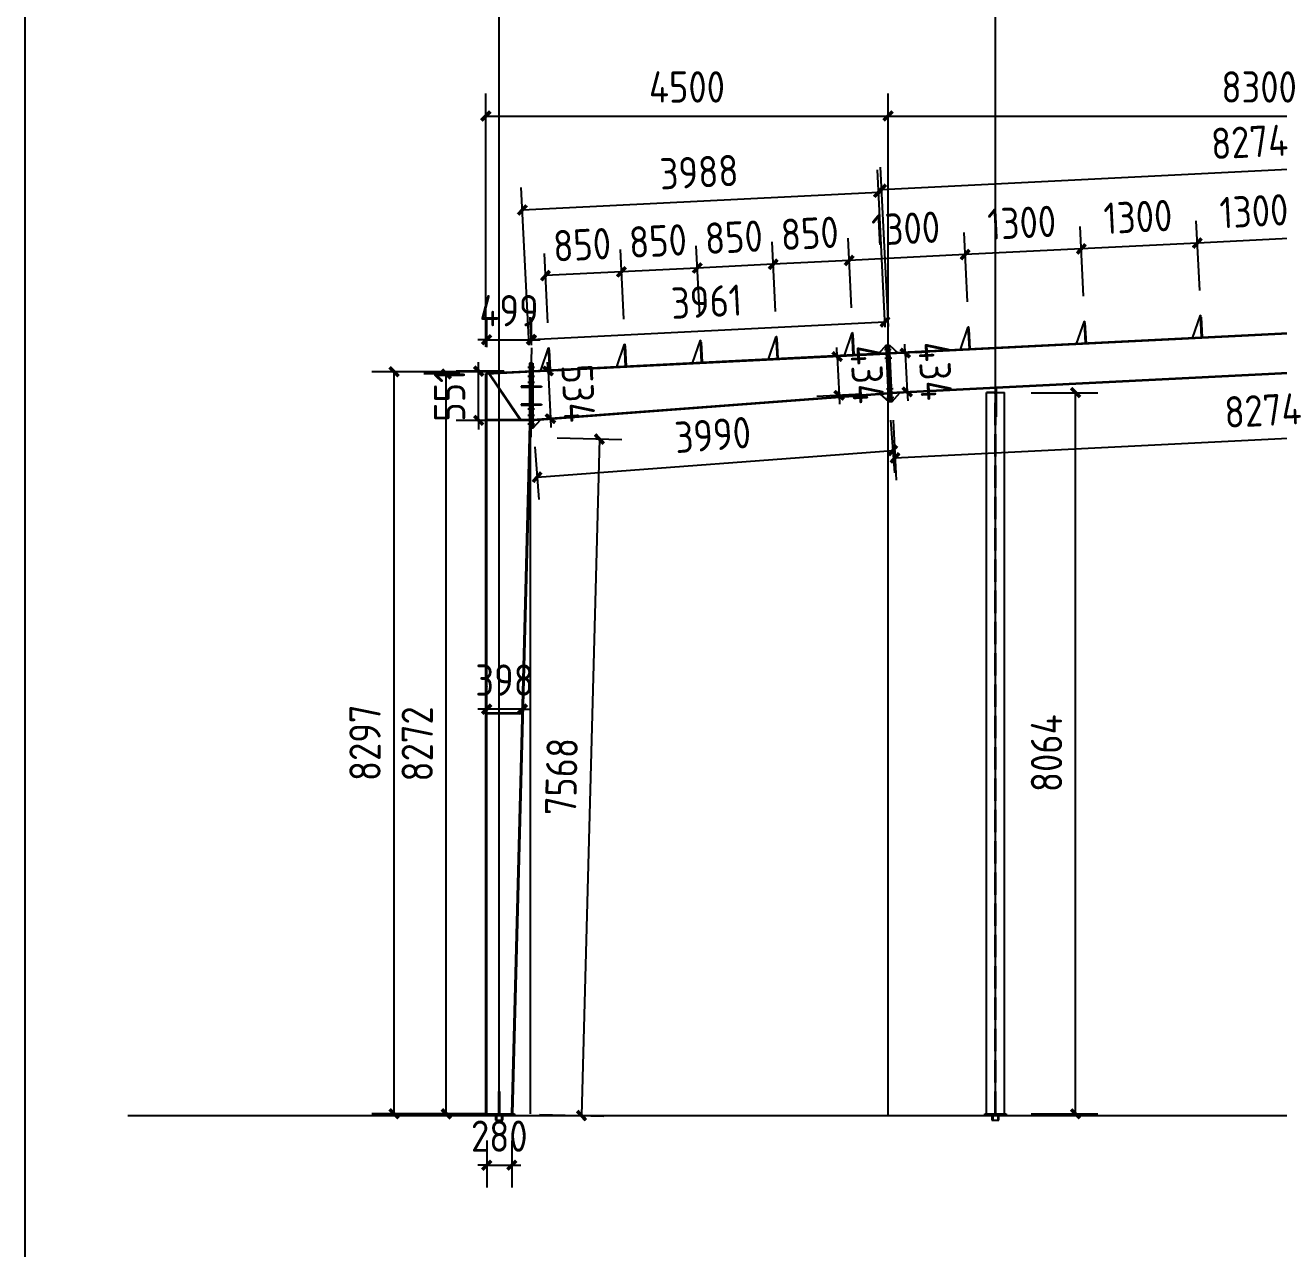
# Model space of a CAD drawing. Extents: x 102162 to 621267, y -39398 to 328893.
# Drawn here: x 176412 to 190437, y 232588 to 246274 of the extents above; entities that cross this region are included whole.
import ezdxf

# ---------------------------------------------------------------- set-up
doc = ezdxf.new("R2010")
doc.units = 0
doc.header["$LTSCALE"] = 1000
doc.header["$MEASUREMENT"] = 0
doc.linetypes.add('DASH', pattern=[0.35, 0.25, -0.1])
doc.layers.add('AXIS', color=3, linetype='Continuous')
doc.layers.add('DOTE', color=1, linetype='Continuous')
doc.styles.get("Standard").update_dxf_attribs({"font": 'gbenor.shx', "bigfont": 'gbcbig.shx'})
doc.dimstyles.get("Standard").update_dxf_attribs({"dimscale": 100, "dimtxt": 3.5, "dimasz": 1, "dimexe": 2.5, "dimexo": 3, "dimgap": 1.5, "dimtad": 1, "dimdec": 0, "dimzin": 0, "dimdsep": 46, "dimtxsty": 'Standard', "dimblk": 'ARCHTICK', "dimcen": 0.09, "dimadec": 0, "dimazin": 0, "dimtfac": 1, "dimtdec": 0, "dimtix": 1, "dimtmove": 2, "dimatfit": 3, "dimfxl": 1, "dimtolj": 1, "dimtzin": 0, "dimarcsym": 0})

# ---------------------------------------------------------------- blocks, each defined once
blk = doc.blocks.new('_ArchTick')
at = {"color": 0, "linetype": 'ByBlock', "const_width": 0.4}
blk.add_lwpolyline([(-0.5, -0.5), (0.5, 0.5)], dxfattribs=at)
blk = doc.blocks.new('*D140')
at = {"layer": 'AXIS', "color": 0, "lineweight": -2}
for p, q in [((181565, 242676), (181565, 245507)), ((186065, 243169), (186065, 245507)), ((181565, 245257), (186065, 245257))]:
    blk.add_line(p, q, dxfattribs=at)
at = {"layer": 'Defpoints', "color": 0}
for p in [(186065, 245257), (186065, 242869), (181565, 242376)]:
    blk.add_point(p, dxfattribs=at)
at = {"layer": 'AXIS', "color": 0, "lineweight": -2, "xscale": 100, "yscale": 100, "zscale": 100, "rotation": 180}
blk.add_blockref('_ArchTick', (181565, 245257), dxfattribs=at)
at = {"layer": 'AXIS', "color": 0, "lineweight": -2, "xscale": 100, "yscale": 100, "zscale": 100}
blk.add_blockref('_ArchTick', (186065, 245257), dxfattribs=at)
at = {"layer": 'AXIS', "color": 0, "insert": (183815, 245582), "char_height": 350, "attachment_point": 5}
blk.add_mtext('\\A1;4500', dxfattribs=at)
blk = doc.blocks.new('*D141')
at = {"layer": 'AXIS', "color": 0, "lineweight": -2}
for p, q in [((186065, 243169), (186065, 245507)), ((194365, 242097), (194365, 245507)), ((186065, 245257), (194365, 245257))]:
    blk.add_line(p, q, dxfattribs=at)
at = {"layer": 'Defpoints', "color": 0}
for p in [(194365, 245257), (186065, 242869), (194365, 241797)]:
    blk.add_point(p, dxfattribs=at)
at = {"layer": 'AXIS', "color": 0, "lineweight": -2, "xscale": 100, "yscale": 100, "zscale": 100, "rotation": 180}
blk.add_blockref('_ArchTick', (186065, 245257), dxfattribs=at)
at = {"layer": 'AXIS', "color": 0, "lineweight": -2, "xscale": 100, "yscale": 100, "zscale": 100}
blk.add_blockref('_ArchTick', (194365, 245257), dxfattribs=at)
at = {"layer": 'AXIS', "color": 0, "insert": (190215, 245582), "char_height": 350, "attachment_point": 5}
blk.add_mtext('\\A1;8300', dxfattribs=at)
blk = doc.blocks.new('*D150')
at = {"layer": 'AXIS', "color": 0, "lineweight": -2}
for p, q in [((189551, 243307), (189512, 244086)), ((190849, 243372), (190810, 244151)), ((190823, 243901), (189524, 243836))]:
    blk.add_line(p, q, dxfattribs=at)
at = {"layer": 'Defpoints', "color": 0}
for p in [(189524, 243836), (190864, 243073), (189566, 243008)]:
    blk.add_point(p, dxfattribs=at)
at = {"layer": 'AXIS', "color": 0, "lineweight": -2, "xscale": 100, "yscale": 100, "zscale": 100}
for p, rotation in [((189524, 243836), 182.8624052245865), ((190823, 243901), 2.862405224586491)]:
    blk.add_blockref('_ArchTick', p, dxfattribs=dict(at, rotation=rotation))
at = {"layer": 'AXIS', "color": 0, "insert": (190157, 244193), "char_height": 350, "attachment_point": 5, "rotation": 2.8624}
blk.add_mtext('\\A1;1300', dxfattribs=at)
blk = doc.blocks.new('*D151')
at = {"layer": 'AXIS', "color": 0, "lineweight": -2}
for p, q in [((189551, 243307), (189512, 244086)), ((188252, 243242), (188213, 244021)), ((189524, 243836), (188226, 243771))]:
    blk.add_line(p, q, dxfattribs=at)
at = {"layer": 'Defpoints', "color": 0}
for p in [(188226, 243771), (188267, 242943), (189566, 243008)]:
    blk.add_point(p, dxfattribs=at)
at = {"layer": 'AXIS', "color": 0, "lineweight": -2, "xscale": 100, "yscale": 100, "zscale": 100}
for p, rotation in [((189524, 243836), 2.862405224586491), ((188226, 243771), 182.8624052245865)]:
    blk.add_blockref('_ArchTick', p, dxfattribs=dict(at, rotation=rotation))
at = {"layer": 'AXIS', "color": 0, "insert": (188859, 244129), "char_height": 350, "attachment_point": 5, "rotation": 2.8624}
blk.add_mtext('\\A1;1300', dxfattribs=at)
blk = doc.blocks.new('*D152')
at = {"layer": 'AXIS', "color": 0, "lineweight": -2}
for p, q in [((186954, 243178), (186915, 243956)), ((188252, 243242), (188213, 244021)), ((188226, 243771), (186927, 243707))]:
    blk.add_line(p, q, dxfattribs=at)
at = {"layer": 'Defpoints', "color": 0}
for p in [(186927, 243707), (188267, 242943), (186969, 242878)]:
    blk.add_point(p, dxfattribs=at)
at = {"layer": 'AXIS', "color": 0, "lineweight": -2, "xscale": 100, "yscale": 100, "zscale": 100}
for p, rotation in [((186927, 243707), 182.8624052245865), ((188226, 243771), 2.862405224586491)]:
    blk.add_blockref('_ArchTick', p, dxfattribs=dict(at, rotation=rotation))
at = {"layer": 'AXIS', "color": 0, "insert": (187560, 244064), "char_height": 350, "attachment_point": 5, "rotation": 2.8624}
blk.add_mtext('\\A1;1300', dxfattribs=at)
blk = doc.blocks.new('*D153')
at = {"layer": 'AXIS', "color": 0, "lineweight": -2}
for p, q in [((186954, 243178), (186915, 243956)), ((185655, 243113), (185617, 243891)), ((186927, 243707), (185629, 243642))]:
    blk.add_line(p, q, dxfattribs=at)
at = {"layer": 'Defpoints', "color": 0}
for p in [(185629, 243642), (185670, 242813), (186969, 242878)]:
    blk.add_point(p, dxfattribs=at)
at = {"layer": 'AXIS', "color": 0, "lineweight": -2, "xscale": 100, "yscale": 100, "zscale": 100}
for p, rotation in [((186927, 243707), 2.862405224586491), ((185629, 243642), 182.8624052245865)]:
    blk.add_blockref('_ArchTick', p, dxfattribs=dict(at, rotation=rotation))
at = {"layer": 'AXIS', "color": 0, "insert": (186262, 243999), "char_height": 350, "attachment_point": 5, "rotation": 2.8624}
blk.add_mtext('\\A1;1300', dxfattribs=at)
blk = doc.blocks.new('*D154')
at = {"layer": 'AXIS', "color": 0, "lineweight": -2}
for p, q in [((184807, 243070), (184768, 243849)), ((185655, 243113), (185617, 243891)), ((185629, 243642), (184780, 243599))]:
    blk.add_line(p, q, dxfattribs=at)
at = {"layer": 'Defpoints', "color": 0}
for p in [(184780, 243599), (184822, 242771), (185670, 242813)]:
    blk.add_point(p, dxfattribs=at)
at = {"layer": 'AXIS', "color": 0, "lineweight": -2, "xscale": 100, "yscale": 100, "zscale": 100}
for p, rotation in [((184780, 243599), 182.8624052261108), ((185629, 243642), 2.862405226110791)]:
    blk.add_blockref('_ArchTick', p, dxfattribs=dict(at, rotation=rotation))
at = {"layer": 'AXIS', "color": 0, "insert": (185188, 243945), "char_height": 350, "attachment_point": 5, "rotation": 2.8624}
blk.add_mtext('\\A1;850', dxfattribs=at)
blk = doc.blocks.new('*D233')
at = {"layer": 'AXIS', "color": 0, "lineweight": -2}
for p, q in [((183958, 243028), (183919, 243806)), ((184807, 243070), (184768, 243849)), ((184780, 243599), (183931, 243557))]:
    blk.add_line(p, q, dxfattribs=at)
at = {"layer": 'Defpoints', "color": 0}
for p in [(183931, 243557), (184822, 242771), (183973, 242728)]:
    blk.add_point(p, dxfattribs=at)
at = {"layer": 'AXIS', "color": 0, "lineweight": -2, "xscale": 100, "yscale": 100, "zscale": 100}
for p, rotation in [((183931, 243557), 182.8624052245865), ((184780, 243599), 2.862405224586491)]:
    blk.add_blockref('_ArchTick', p, dxfattribs=dict(at, rotation=rotation))
at = {"layer": 'AXIS', "color": 0, "insert": (184339, 243902), "char_height": 350, "attachment_point": 5, "rotation": 2.8624}
blk.add_mtext('\\A1;850', dxfattribs=at)
blk = doc.blocks.new('*D234')
at = {"layer": 'AXIS', "color": 0, "lineweight": -2}
for p, q in [((183109, 242985), (183070, 243764)), ((183958, 243028), (183919, 243806)), ((183931, 243557), (183082, 243514))]:
    blk.add_line(p, q, dxfattribs=at)
at = {"layer": 'Defpoints', "color": 0}
for p in [(183082, 243514), (183124, 242686), (183973, 242728)]:
    blk.add_point(p, dxfattribs=at)
at = {"layer": 'AXIS', "color": 0, "lineweight": -2, "xscale": 100, "yscale": 100, "zscale": 100}
for p, rotation in [((183931, 243557), 2.862405224586491), ((183082, 243514), 182.8624052245865)]:
    blk.add_blockref('_ArchTick', p, dxfattribs=dict(at, rotation=rotation))
at = {"layer": 'AXIS', "color": 0, "insert": (183490, 243860), "char_height": 350, "attachment_point": 5, "rotation": 2.8624}
blk.add_mtext('\\A1;850', dxfattribs=at)
blk = doc.blocks.new('*D235')
at = {"layer": 'AXIS', "color": 0, "lineweight": -2}
for p, q in [((183109, 242985), (183070, 243764)), ((182260, 242943), (182221, 243721)), ((183082, 243514), (182233, 243472))]:
    blk.add_line(p, q, dxfattribs=at)
at = {"layer": 'Defpoints', "color": 0}
for p in [(182233, 243472), (182275, 242643), (183124, 242686)]:
    blk.add_point(p, dxfattribs=at)
at = {"layer": 'AXIS', "color": 0, "lineweight": -2, "xscale": 100, "yscale": 100, "zscale": 100}
for p, rotation in [((182233, 243472), 182.8624052245865), ((183082, 243514), 2.862405224586491)]:
    blk.add_blockref('_ArchTick', p, dxfattribs=dict(at, rotation=rotation))
at = {"layer": 'AXIS', "color": 0, "insert": (182642, 243818), "char_height": 350, "attachment_point": 5, "rotation": 2.8624}
blk.add_mtext('\\A1;850', dxfattribs=at)
blk = doc.blocks.new('*D254')
at = {"color": 0, "lineweight": -2}
for p, q in [((181275, 242372), (180873, 242372)), ((181123, 234099), (181123, 242372)), ((181275, 234099), (180873, 234099))]:
    blk.add_line(p, q, dxfattribs=at)
at = {"layer": 'Defpoints', "color": 0}
for p in [(181123, 242372), (181575, 242372), (181575, 234099)]:
    blk.add_point(p, dxfattribs=at)
at = {"color": 0, "lineweight": -2, "xscale": 100, "yscale": 100, "zscale": 100}
for p, rotation in [((181123, 242372), 90), ((181123, 234099), 270)]:
    blk.add_blockref('_ArchTick', p, dxfattribs=dict(at, rotation=rotation))
at = {"color": 0, "insert": (180798, 238235), "char_height": 350, "attachment_point": 5, "rotation": 90}
blk.add_mtext('\\A1;8272', dxfattribs=at)
blk = doc.blocks.new('*D51')
at = {"color": 0, "lineweight": -2}
for p, q in [((181575, 233799), (181575, 233274)), ((181856, 233799), (181856, 233274)), ((181575, 233524), (181475, 233524)), ((181575, 233524), (181856, 233524)), ((181856, 233524), (181956, 233524))]:
    blk.add_line(p, q, dxfattribs=at)
at = {"layer": 'Defpoints', "color": 0}
for p in [(181575, 234099), (181856, 234099), (181856, 233524)]:
    blk.add_point(p, dxfattribs=at)
at = {"color": 0, "lineweight": -2, "xscale": 100, "yscale": 100, "zscale": 100}
blk.add_blockref('_ArchTick', (181575, 233524), dxfattribs=at)
at = {"color": 0, "lineweight": -2, "xscale": 100, "yscale": 100, "zscale": 100, "rotation": 180}
blk.add_blockref('_ArchTick', (181856, 233524), dxfattribs=at)
at = {"color": 0, "insert": (181716, 233849), "char_height": 350, "attachment_point": 5}
blk.add_mtext('\\A1;280', dxfattribs=at)
blk = doc.blocks.new('*D255')
at = {"color": 0, "lineweight": -2}
for p, q in [((185495, 242567), (185490, 242667)), ((185748, 242580), (185246, 242555)), ((185495, 242567), (185517, 242134)), ((185770, 242147), (185267, 242122)), ((185517, 242134), (185522, 242034))]:
    blk.add_line(p, q, dxfattribs=at)
at = {"layer": 'Defpoints', "color": 0}
for p in [(186048, 242595), (185517, 242134), (186069, 242162)]:
    blk.add_point(p, dxfattribs=at)
at = {"color": 0, "lineweight": -2, "xscale": 100, "yscale": 100, "zscale": 100}
for p, rotation in [((185495, 242567), 272.8624052261156), ((185517, 242134), 92.86240522611561)]:
    blk.add_blockref('_ArchTick', p, dxfattribs=dict(at, rotation=rotation))
at = {"color": 0, "insert": (185831, 242367), "char_height": 350, "attachment_point": 5, "rotation": 272.8624}
blk.add_mtext('\\A1;434', dxfattribs=at)
blk = doc.blocks.new('*D256')
at = {"color": 0, "lineweight": -2}
for p, q in [((186257, 242606), (186252, 242705)), ((186257, 242606), (186279, 242172)), ((186383, 242612), (186507, 242618)), ((186279, 242172), (186284, 242072)), ((186405, 242178), (186528, 242185))]:
    blk.add_line(p, q, dxfattribs=at)
at = {"layer": 'Defpoints', "color": 0}
for p in [(186084, 242597), (186105, 242163), (186279, 242172)]:
    blk.add_point(p, dxfattribs=at)
at = {"color": 0, "lineweight": -2, "xscale": 100, "yscale": 100, "zscale": 100}
for p, rotation in [((186257, 242606), 272.8624052261098), ((186279, 242172), 92.86240522610979)]:
    blk.add_blockref('_ArchTick', p, dxfattribs=dict(at, rotation=rotation))
at = {"color": 0, "insert": (186592, 242405), "char_height": 350, "attachment_point": 5, "rotation": 272.8624}
blk.add_mtext('\\A1;434', dxfattribs=at)
blk = doc.blocks.new('*D52')
at = {"color": 0, "lineweight": -2}
for p, q in [((194385, 242269), (194418, 241597)), ((186121, 241856), (186154, 241184)), ((186142, 241434), (194406, 241847))]:
    blk.add_line(p, q, dxfattribs=at)
at = {"layer": 'Defpoints', "color": 0}
for p in [(194370, 242569), (186106, 242155), (194406, 241847)]:
    blk.add_point(p, dxfattribs=at)
at = {"color": 0, "lineweight": -2, "xscale": 100, "yscale": 100, "zscale": 100}
for p, rotation in [((194406, 241847), 2.862405226111923), ((186142, 241434), 182.8624052261119)]:
    blk.add_blockref('_ArchTick', p, dxfattribs=dict(at, rotation=rotation))
at = {"color": 0, "insert": (190258, 241965), "char_height": 350, "attachment_point": 5, "rotation": 2.8624}
blk.add_mtext('\\A1;8274', dxfattribs=at)
blk = doc.blocks.new('*D257')
at = {"color": 0, "lineweight": -2}
for p, q in [((194332, 243318), (194243, 245100)), ((185992, 244437), (194256, 244850)), ((186068, 242905), (185979, 244686))]:
    blk.add_line(p, q, dxfattribs=at)
at = {"layer": 'Defpoints', "color": 0}
for p in [(194256, 244850), (194347, 243018), (186083, 242605)]:
    blk.add_point(p, dxfattribs=at)
at = {"color": 0, "lineweight": -2, "xscale": 100, "yscale": 100, "zscale": 100}
for p, rotation in [((194256, 244850), 2.862405226111923), ((185992, 244437), 182.8624052261119)]:
    blk.add_blockref('_ArchTick', p, dxfattribs=dict(at, rotation=rotation))
at = {"color": 0, "insert": (190108, 244968), "char_height": 350, "attachment_point": 5, "rotation": 2.8624}
blk.add_mtext('\\A1;8274', dxfattribs=at)
blk = doc.blocks.new('*D262')
at = {"color": 0, "lineweight": -2}
for p, q in [((187665, 242163), (188412, 242163)), ((188162, 234099), (188162, 242163)), ((187665, 234099), (188412, 234099))]:
    blk.add_line(p, q, dxfattribs=at)
at = {"layer": 'Defpoints', "color": 0}
for p in [(187365, 242163), (188162, 242163), (187365, 234099)]:
    blk.add_point(p, dxfattribs=at)
at = {"color": 0, "lineweight": -2, "xscale": 100, "yscale": 100, "zscale": 100}
for p, rotation in [((188162, 242163), 90), ((188162, 234099), 270)]:
    blk.add_blockref('_ArchTick', p, dxfattribs=dict(at, rotation=rotation))
at = {"color": 0, "insert": (187837, 238131), "char_height": 350, "attachment_point": 5, "rotation": 90}
blk.add_mtext('\\A1;8064', dxfattribs=at)
blk = doc.blocks.new('*D264')
at = {"color": 0, "lineweight": -2}
for p, q in [((181575, 242672), (181575, 243005)), ((182075, 242696), (182075, 243005)), ((181575, 242755), (181475, 242755)), ((181575, 242755), (182075, 242755)), ((182075, 242755), (182175, 242755))]:
    blk.add_line(p, q, dxfattribs=at)
at = {"layer": 'Defpoints', "color": 0}
for p in [(182075, 242755), (181575, 242372), (182075, 242396)]:
    blk.add_point(p, dxfattribs=at)
at = {"color": 0, "lineweight": -2, "xscale": 100, "yscale": 100, "zscale": 100}
blk.add_blockref('_ArchTick', (181575, 242755), dxfattribs=at)
at = {"color": 0, "lineweight": -2, "xscale": 100, "yscale": 100, "zscale": 100, "rotation": 180}
blk.add_blockref('_ArchTick', (182075, 242755), dxfattribs=at)
at = {"color": 0, "insert": (181825, 243080), "char_height": 350, "attachment_point": 5}
blk.add_mtext('\\A1;499', dxfattribs=at)
blk = doc.blocks.new('*D53')
at = {"color": 0, "lineweight": -2}
for p, q in [((181775, 242396), (180289, 242396)), ((180539, 234099), (180539, 242396)), ((181556, 234099), (180289, 234099))]:
    blk.add_line(p, q, dxfattribs=at)
at = {"layer": 'Defpoints', "color": 0}
for p in [(180539, 242396), (182075, 242396), (181856, 234099)]:
    blk.add_point(p, dxfattribs=at)
at = {"color": 0, "lineweight": -2, "xscale": 100, "yscale": 100, "zscale": 100}
for p, rotation in [((180539, 242396), 90), ((180539, 234099), 270)]:
    blk.add_blockref('_ArchTick', p, dxfattribs=dict(at, rotation=rotation))
at = {"color": 0, "insert": (180214, 238248), "char_height": 350, "attachment_point": 5, "rotation": 90}
blk.add_mtext('\\A1;8297', dxfattribs=at)
blk = doc.blocks.new('*D265')
at = {"color": 0, "lineweight": -2}
for p, q in [((182365, 241657), (183086, 241638)), ((182836, 241644), (182636, 234079)), ((182166, 234091), (182886, 234072))]:
    blk.add_line(p, q, dxfattribs=at)
at = {"layer": 'Defpoints', "color": 0}
for p in [(182065, 241664), (181866, 234099), (182636, 234079)]:
    blk.add_point(p, dxfattribs=at)
at = {"color": 0, "lineweight": -2, "xscale": 100, "yscale": 100, "zscale": 100}
for p, rotation in [((182836, 241644), 88.48932054489744), ((182636, 234079), 268.4893205448974)]:
    blk.add_blockref('_ArchTick', p, dxfattribs=dict(at, rotation=rotation))
at = {"color": 0, "insert": (182411, 237870), "char_height": 350, "attachment_point": 5, "rotation": 88.4893}
blk.add_mtext('\\A1;7568', dxfattribs=at)
blk = doc.blocks.new('*D266')
at = {"color": 0, "lineweight": -2}
for p, q in [((182262, 242406), (182257, 242506)), ((182262, 242406), (182288, 241873)), ((182364, 242411), (182512, 242418)), ((182288, 241873), (182293, 241773)), ((182391, 241878), (182538, 241885))]:
    blk.add_line(p, q, dxfattribs=at)
at = {"layer": 'Defpoints', "color": 0}
for p in [(182065, 242396), (182091, 241863), (182288, 241873)]:
    blk.add_point(p, dxfattribs=at)
at = {"color": 0, "lineweight": -2, "xscale": 100, "yscale": 100, "zscale": 100}
for p, rotation in [((182262, 242406), 272.8624052261108), ((182288, 241873), 92.86240522611087)]:
    blk.add_blockref('_ArchTick', p, dxfattribs=dict(at, rotation=rotation))
at = {"color": 0, "insert": (182600, 242156), "char_height": 350, "attachment_point": 5, "rotation": 272.8624}
blk.add_mtext('\\A1;534', dxfattribs=at)
blk = doc.blocks.new('*D267')
at = {"color": 0, "lineweight": -2}
for p, q in [((186033, 242895), (185945, 244655)), ((182050, 242696), (181962, 244456)), ((181974, 244206), (185957, 244405))]:
    blk.add_line(p, q, dxfattribs=at)
at = {"layer": 'Defpoints', "color": 0}
for p in [(185957, 244405), (186048, 242595), (182065, 242396)]:
    blk.add_point(p, dxfattribs=at)
at = {"color": 0, "lineweight": -2, "xscale": 100, "yscale": 100, "zscale": 100}
for p, rotation in [((185957, 244405), 2.862405226112369), ((181974, 244206), 182.8624052261123)]:
    blk.add_blockref('_ArchTick', p, dxfattribs=dict(at, rotation=rotation))
at = {"color": 0, "insert": (183950, 244630), "char_height": 350, "attachment_point": 5, "rotation": 2.8624}
blk.add_mtext('\\A1;3988', dxfattribs=at)
blk = doc.blocks.new('*D268')
at = {"color": 0, "lineweight": -2}
for p, q in [((186033, 242895), (186017, 243205)), ((182076, 242697), (182061, 243007)), ((182073, 242758), (186030, 242955))]:
    blk.add_line(p, q, dxfattribs=at)
at = {"layer": 'Defpoints', "color": 0}
for p in [(186030, 242955), (186048, 242595), (182091, 242397)]:
    blk.add_point(p, dxfattribs=at)
at = {"color": 0, "lineweight": -2, "xscale": 100, "yscale": 100, "zscale": 100}
for p, rotation in [((186030, 242955), 2.862405226111618), ((182073, 242758), 182.8624052261116)]:
    blk.add_blockref('_ArchTick', p, dxfattribs=dict(at, rotation=rotation))
at = {"color": 0, "insert": (184035, 243181), "char_height": 350, "attachment_point": 5, "rotation": 2.8624}
blk.add_mtext('\\A1;3961', dxfattribs=at)
blk = doc.blocks.new('*D269')
at = {"color": 0, "lineweight": -2}
for p, q in [((186092, 241855), (186136, 241267)), ((182114, 241556), (182158, 240968)), ((182139, 241218), (186118, 241516))]:
    blk.add_line(p, q, dxfattribs=at)
at = {"layer": 'Defpoints', "color": 0}
for p in [(186070, 242154), (182091, 241855), (186118, 241516)]:
    blk.add_point(p, dxfattribs=at)
at = {"color": 0, "lineweight": -2, "xscale": 100, "yscale": 100, "zscale": 100}
for p, rotation in [((186118, 241516), 4.2941256593312), ((182139, 241218), 184.2941256593312)]:
    blk.add_blockref('_ArchTick', p, dxfattribs=dict(at, rotation=rotation))
at = {"color": 0, "insert": (184104, 241691), "char_height": 350, "attachment_point": 5, "rotation": 4.2941}
blk.add_mtext('\\A1;3990', dxfattribs=at)
blk = doc.blocks.new('*D338')
at = {"color": 0, "lineweight": -2}
for p, q in [((181575, 238879), (181575, 238874)), ((181974, 238879), (181974, 238874)), ((181575, 238624), (181475, 238624)), ((181974, 238624), (181575, 238624)), ((181974, 238624), (182074, 238624))]:
    blk.add_line(p, q, dxfattribs=at)
at = {"layer": 'Defpoints', "color": 0}
for p in [(181575, 238624), (181575, 238579), (181974, 238579)]:
    blk.add_point(p, dxfattribs=at)
at = {"color": 0, "lineweight": -2, "xscale": 100, "yscale": 100, "zscale": 100}
blk.add_blockref('_ArchTick', (181575, 238624), dxfattribs=at)
at = {"color": 0, "lineweight": -2, "xscale": 100, "yscale": 100, "zscale": 100, "rotation": 180}
blk.add_blockref('_ArchTick', (181974, 238624), dxfattribs=at)
at = {"color": 0, "insert": (181775, 238949), "char_height": 350, "attachment_point": 5}
blk.add_mtext('\\A1;398', dxfattribs=at)
blk = doc.blocks.new('*D10233')
at = {"color": 0, "lineweight": -2}
for p, q in [((181485, 242404), (181485, 242504)), ((181765, 242404), (181235, 242404)), ((181485, 241853), (181485, 242404)), ((181765, 241853), (181235, 241853)), ((181485, 241853), (181485, 241753))]:
    blk.add_line(p, q, dxfattribs=at)
at = {"layer": 'Defpoints', "color": 0}
for p in [(181485, 242404), (182065, 242404), (182065, 241853)]:
    blk.add_point(p, dxfattribs=at)
at = {"color": 0, "lineweight": -2, "xscale": 100, "yscale": 100, "zscale": 100}
for p, rotation in [((181485, 242404), 270), ((181485, 241853), 90)]:
    blk.add_blockref('_ArchTick', p, dxfattribs=dict(at, rotation=rotation))
at = {"color": 0, "insert": (181160, 242129), "char_height": 350, "attachment_point": 5, "rotation": 90}
blk.add_mtext('\\A1;551', dxfattribs=at)

msp = doc.modelspace()

# ---------------------------------------------------------------- linework, layer by layer
for p, q in [((186065.4, 234079), (186065.4, 243379)), ((198865.4, 243244), (186065.4, 242604)), ((194365.8, 243011), (186083.8, 242596.9)), ((181855.4, 234099), (182081.8, 242664.1)), ((186047.4, 242603.1), (181565.4, 242379)), ((186047.8, 242595.1), (181575.4, 242371.5)), ((194369.5, 242576.7), (186087.5, 242162.6)), ((194369.9, 242568.7), (186087.9, 242154.6)), ((181575.4, 234099), (181575.4, 242379)), ((181945.7, 241860.4), (181597.7, 242372.6)), ((181955.4, 241860.3), (181607.1, 242373.1)), ((182065.4, 241853.1), (186069.9, 242153.8)), ((182091.4, 241863.1), (186069.5, 242161.8)), ((187165.4, 242163.5), (187365.4, 242163.5)), ((182055.4, 241860.4), (181575.4, 241860.4)), ((182055.4, 241852.4), (181575.4, 241852.4)), ((181865.9, 234099), (182065.4, 241664.4)), ((177562.3, 234079), (220234.7, 234079))]:
    msp.add_line(p, q)
at = {"color": 2}
for p, q in [((188172.8, 242709.4), (188260.1, 242964.1)), ((188260.1, 242964.1), (188266.1, 242964.4)), ((188272.6, 242714.4), (188260.1, 242964.1)), ((188278.6, 242714.7), (188266.1, 242964.4)), ((188267.2, 242942.8), (188278.6, 242714.7)), ((189471.1, 242774.3), (189558.5, 243029)), ((189558.5, 243029), (189564.5, 243029.3)), ((189571, 242779.3), (189558.5, 243029)), ((189577, 242779.6), (189564.5, 243029.3)), ((189565.6, 243007.8), (189577, 242779.6)), ((184727.1, 242537.1), (184814.4, 242791.8)), ((184814.4, 242791.8), (184820.4, 242792.1)), ((184826.9, 242542.1), (184814.4, 242791.8)), ((184832.9, 242542.4), (184820.4, 242792.1)), ((184821.5, 242770.5), (184832.9, 242542.4)), ((185576, 242579.5), (185663.4, 242834.2)), ((185663.4, 242834.2), (185669.4, 242834.5)), ((185675.9, 242584.5), (185663.4, 242834.2)), ((185681.9, 242584.8), (185669.4, 242834.5)), ((185670.5, 242813), (185681.9, 242584.8)), ((186874.4, 242644.5), (186961.8, 242899.1)), ((186961.8, 242899.1), (186967.8, 242899.4)), ((186974.3, 242649.5), (186961.8, 242899.1)), ((186980.2, 242649.8), (186967.8, 242899.4)), ((186968.8, 242877.9), (186980.2, 242649.8)), ((182180.2, 242409.8), (182267.6, 242664.4)), ((182267.6, 242664.4), (182273.6, 242664.7)), ((182280.1, 242414.7), (182267.6, 242664.4)), ((182286.1, 242415), (182273.6, 242664.7)), ((182274.7, 242643.2), (182286.1, 242415)), ((183029.2, 242452.2), (183116.6, 242706.9)), ((183116.6, 242706.9), (183122.6, 242707.2)), ((183129.1, 242457.2), (183116.6, 242706.9)), ((183135, 242457.5), (183122.6, 242707.2)), ((183123.6, 242685.7), (183135, 242457.5)), ((183878.1, 242494.7), (183965.5, 242749.3)), ((183965.5, 242749.3), (183971.5, 242749.6)), ((183978, 242499.6), (183965.5, 242749.3)), ((183984, 242499.9), (183971.5, 242749.6)), ((183972.6, 242728.1), (183984, 242499.9)), ((186042.9, 242693), (185957.5, 242598.6)), ((186025.2, 242647.1), (186101.1, 242650.9)), ((186042.9, 242693), (186078.9, 242694.8)), ((186074.4, 242063.8), (186042.9, 242693)), ((186092.4, 242064.7), (186060.9, 242693.9)), ((186110.3, 242065.6), (186078.9, 242694.8)), ((186078.9, 242694.8), (186173.3, 242609.4)), ((182073.4, 242494.4), (182055.4, 242494.4)), ((182055.4, 242494.4), (182055.4, 241664.4)), ((182073.4, 242404.4), (182073.4, 242494.4)), ((182073.4, 242494.4), (182091.4, 242494.4)), ((182091.4, 242494.4), (182091.4, 241764.4)), ((186030.2, 242547.2), (186106.1, 242551)), ((182035.4, 242449.4), (182111.4, 242449.4)), ((182073.4, 242404.4), (182073.4, 241785.9)), ((182055.4, 242234.4), (181960.4, 242234.4)), ((181960.4, 242234.4), (181960.4, 242224.4)), ((181960.4, 242224.4), (182055.4, 242224.4)), ((182035.4, 242349.4), (182111.4, 242349.4)), ((182035.4, 242279.4), (182111.4, 242279.4)), ((182055.4, 242229.4), (182055.4, 242234.4)), ((182091.4, 242229.4), (182091.4, 242234.4)), ((182091.4, 242234.4), (182186.4, 242234.4)), ((182186.4, 242224.4), (182091.4, 242224.4)), ((182186.4, 242234.4), (182186.4, 242224.4)), ((186047.2, 242207.6), (186123.1, 242211.4)), ((187268.4, 242163.5), (187268.4, 242213.6)), ((187278.4, 241893.5), (187278.5, 242214.1)), ((186074.4, 242063.8), (185980, 242147)), ((186052.2, 242107.7), (186128.1, 242111.5)), ((186110.3, 242065.6), (186195.7, 242160)), ((187265.4, 242163.5), (187165.4, 242163.5)), ((187268.4, 242163.5), (187268.4, 241893.5)), ((182055.4, 242034.4), (181960.4, 242034.4)), ((181960.4, 242034.4), (181960.4, 242024.4)), ((181960.4, 242024.4), (182055.4, 242024.4)), ((182111.4, 241979.4), (182035.4, 241979.4)), ((182055.4, 242029.4), (182055.4, 242034.4)), ((182091.4, 242029.4), (182091.4, 242034.4)), ((182091.4, 242034.4), (182186.4, 242034.4)), ((182186.4, 242024.4), (182091.4, 242024.4)), ((182186.4, 242034.4), (182186.4, 242024.4)), ((186074.4, 242063.8), (186110.3, 242065.6)), ((182111.4, 241909.4), (182035.4, 241909.4)), ((182111.4, 241809.4), (182035.4, 241809.4)), ((182091.4, 241764.4), (182181.8, 241861.8)), ((187268.4, 241893.5), (187278.4, 241893.5)), ((182091.4, 241764.4), (182055.4, 241764.4)), ((182055.4, 241664.4), (182073.4, 241664.4)), ((182073.4, 241664.4), (182073.4, 241785.9)), ((181711.4, 234099), (181711.4, 234349)), ((181711.4, 234349), (181715.4, 234349)), ((181715.4, 234349), (181719.4, 234349)), ((181719.4, 234349), (181719.4, 234099)), ((181545.4, 234079), (181545.4, 234099)), ((181545.4, 234099), (181885.4, 234099)), ((181715.4, 234079), (181545.4, 234079)), ((181719.4, 234099), (181711.4, 234099)), ((181885.4, 234079), (181715.4, 234079)), ((181885.4, 234099), (181885.4, 234079)), ((187145.4, 234079), (187145.4, 234099)), ((187145.4, 234099), (187385.4, 234099)), ((187265.4, 234079), (187145.4, 234079)), ((187385.4, 234079), (187265.4, 234079)), ((187385.4, 234099), (187385.4, 234079))]:
    msp.add_line(p, q, dxfattribs=at)
at = {"color": 1}
msp.add_line((182091.4, 241863.1), (182064.8, 242396), dxfattribs=at)
at = {"color": 0}
for p, q in [((181973.8, 238579), (181575.4, 238579)), ((181973.6, 238571), (181575.4, 238571))]:
    msp.add_line(p, q, dxfattribs=at)
at = {"color": 6}
for p, q in [((181675.4, 234079), (181675.4, 234029)), ((181685.4, 234079), (181685.4, 234029)), ((181745.4, 234029), (181745.4, 234079)), ((181755.4, 234029), (181755.4, 234079)), ((187225.4, 234079), (187225.4, 234029)), ((187235.4, 234079), (187235.4, 234029)), ((187295.4, 234029), (187295.4, 234079)), ((187305.4, 234029), (187305.4, 234079)), ((181675.4, 234029), (181755.4, 234029)), ((187225.4, 234029), (187305.4, 234029))]:
    msp.add_line(p, q, dxfattribs=at)
msp.add_lwpolyline([(176411.7, 254601.7), (220961.7, 254601.7), (220961.7, 223101.7), (176411.7, 223101.7)], close=True)
at = {"layer": 'DOTE'}
for p, q in [((181715.4, 234079), (181715.4, 250116.1)), ((187265.4, 234079), (187265.4, 250116.1))]:
    msp.add_line(p, q, dxfattribs=at)
at = {"layer": 'DOTE', "color": 0}
for p, q in [((187165.4, 242651), (187165.4, 242659)), ((181565.4, 234099), (181565.4, 242379)), ((182065.4, 234099), (182065.4, 242404)), ((187165.4, 234099), (187165.4, 242163.5)), ((187365.4, 234099), (187365.4, 242163.5))]:
    msp.add_line(p, q, dxfattribs=at)
at = {"layer": 'DOTE', "color": 0, "linetype": 'DASH'}
for p, q in [((187262.4, 234099), (187262.4, 242163.5)), ((187268.4, 234099), (187268.4, 242163.5))]:
    msp.add_line(p, q, dxfattribs=at)

# ---------------------------------------------------------------- dimensions: what is measured, and where the dimension line sits
at = {"color": 1}
for p1, p2, distance, picture, middle in [((186083.4, 242604.9), (194347.4, 243018.1), 1834.1, '*D257', (190107.6, 244967.9)), ((182064.8, 242396), (186047.8, 242595.1), 1812.2, '*D267', (183949.6, 244630.1)), ((182091.4, 242397.3), (186047.8, 242595.1), 360.8, '*D268', (184035.4, 243181.1)), ((186047.8, 242595.1), (186069.5, 242161.8), -553.2, '*D255', (185830.7, 242367.1)), ((186083.8, 242596.9), (186105.4, 242163.5), 173.5, '*D256', (186592.5, 242405.1)), ((182064.8, 242396), (182091.4, 241863.1), 197.3, '*D266', (182599.8, 242155.6)), ((186105.8, 242155.5), (194369.9, 242568.7), -722.4, '*D52', (190257.7, 241965.2)), ((187365.3959, 234099.0139), (187365.3959, 242163.4517), -796.2831, '*D262', (187836.679, 238131.2328)), ((182091.4, 241855.1), (186069.9, 242153.8), -639.1, '*D269', (184104.2, 241691.2)), ((182065.4, 241664.4), (181865.9, 234099), 770.9, '*D265', (182411.4, 237870))]:
    dim = msp.add_aligned_dim(p1=p1, p2=p2, distance=distance, dimstyle='Standard', dxfattribs=at)
    dim.commit()
    dim.dimension.update_dxf_attribs({"geometry": picture, "text_midpoint": middle})
for base, p1, p2, picture, middle in [((182074.7, 242754.8), (181575.4, 242371.5), (182074.7, 242396.5), '*D264', (181825.1, 243079.8)), ((181855.875, 233523.7893), (181575.3959, 234099.0139), (181855.875, 234099.0139), '*D51', (181715.6354, 233848.7893))]:
    dim = msp.add_linear_dim(base=base, p1=p1, p2=p2, dimstyle='Standard', dxfattribs=at)
    dim.commit()
    dim.dimension.update_dxf_attribs({"geometry": picture, "text_midpoint": middle})
for p1, p2, distance, picture, middle in [((182065.4, 241853.1), (182065.4, 242404), 580.4, '*D10233', (181159.9, 242128.6)), ((181973.8, 238579), (181575.4, 238579), -45.3, '*D338', (181774.6, 238949.3))]:
    dim = msp.add_aligned_dim(p1=p1, p2=p2, distance=distance, dimstyle='Standard')
    dim.commit()
    dim.dimension.update_dxf_attribs({"geometry": picture, "text_midpoint": middle})
for base, p1, p2, picture, middle in [((180539.125, 242396.4715), (181855.875, 234099.0139), (182074.7487, 242396.4715), '*D53', (180214.125, 238247.7427)), ((181123.3669, 242371.5039), (181575.3959, 234099.0139), (181575.3959, 242371.5039), '*D254', (180798.3669, 238235.2589))]:
    dim = msp.add_linear_dim(base=base, p1=p1, p2=p2, angle=90, dimstyle='Standard', dxfattribs=at)
    dim.commit()
    dim.dimension.update_dxf_attribs({"geometry": picture, "text_midpoint": middle})
at = {"layer": 'AXIS'}
for base, p1, p2, picture, middle in [((186065.4, 245257.2), (181565.4, 242376.4), (186065.4, 242869.2), '*D140', (183815.4, 245582.2)), ((194365.4, 245257.2), (186065.4, 242869.2), (194365.4, 241797.2), '*D141', (190215.4, 245582.2))]:
    dim = msp.add_linear_dim(base=base, p1=p1, p2=p2, dimstyle='Standard', dxfattribs=at)
    dim.commit()
    dim.dimension.update_dxf_attribs({"geometry": picture, "text_midpoint": middle})
for base, p1, p2, picture, middle in [((186927.4, 243706.5), (188267.2, 242942.8), (186968.8, 242877.9), '*D152', (187560.4, 244063.6)), ((188225.8, 243771.5), (189565.6, 243007.8), (188267.2, 242942.8), '*D151', (188858.7, 244128.5)), ((189524.2, 243836.4), (190864, 243072.7), (189565.6, 243007.8), '*D150', (190157.1, 244193.4)), ((185629, 243641.6), (186968.8, 242877.9), (185670.5, 242813), '*D153', (186262, 243998.7)), ((182233.3, 243471.7), (183123.6, 242685.7), (182274.7, 242643.2), '*D235', (182641.5, 243817.5)), ((183082.2, 243514.2), (183972.6, 242728.1), (183123.6, 242685.7), '*D234', (183490.5, 243860)), ((183931.2, 243556.6), (184821.5, 242770.5), (183972.6, 242728.1), '*D233', (184339.4, 243902.4))]:
    dim = msp.add_linear_dim(base=base, p1=p1, p2=p2, angle=2.86241, dimstyle='Standard', dxfattribs=at)
    dim.commit()
    dim.dimension.update_dxf_attribs({"geometry": picture, "text_midpoint": middle})
dim = msp.add_aligned_dim(p1=(185670.5, 242813), p2=(184821.5, 242770.5), distance=-829.6, dimstyle='Standard', dxfattribs=at)
dim.commit()
dim.dimension.update_dxf_attribs({"geometry": '*D154', "text_midpoint": (185188.3, 243944.9)})

doc.saveas('drawing.dxf')
